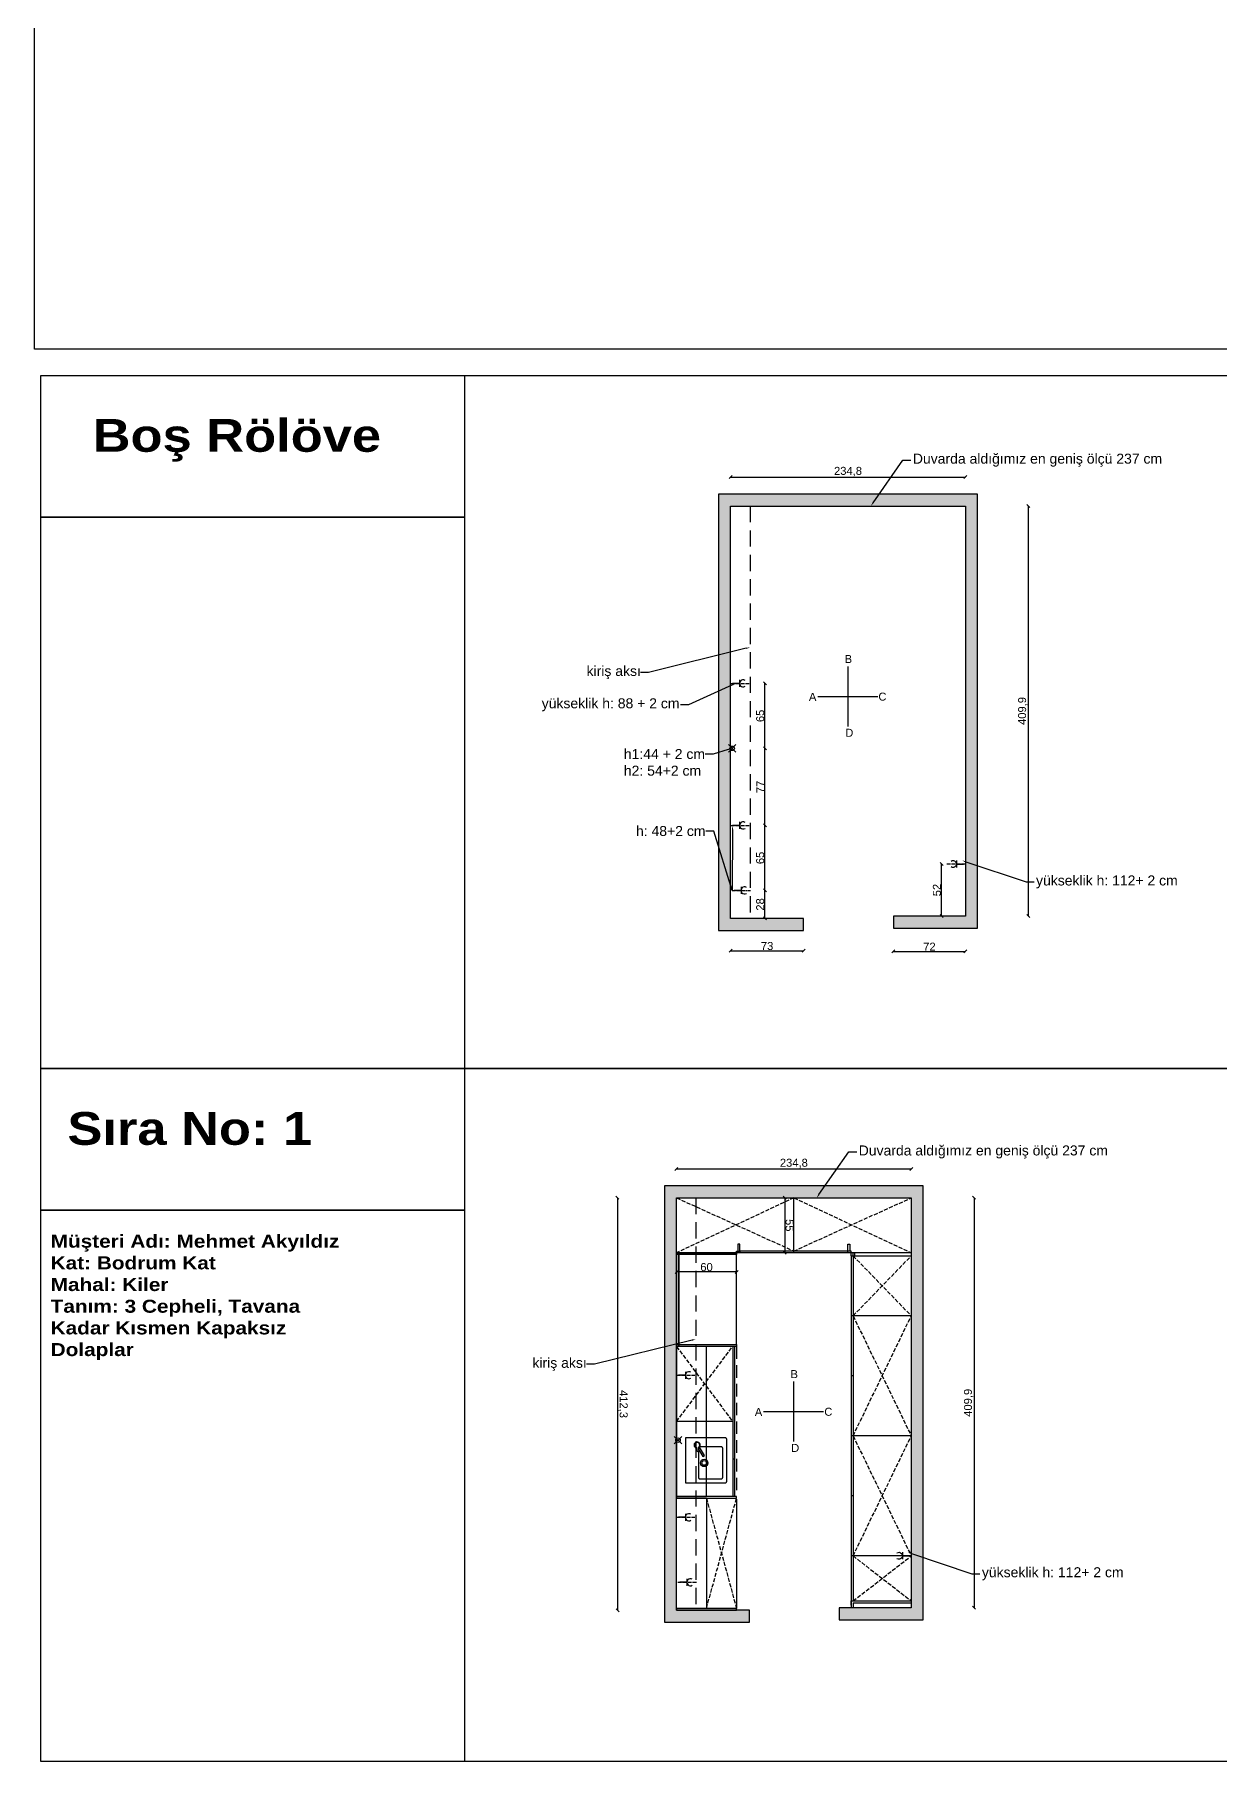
# Model space of a CAD drawing. Header units: millimetres. Extents: x 1064 to 14043, y 831 to 5538.
# Drawn here: x 2297 to 3483, y 831 to 2557 of the extents above; entities that cross this region are included whole.
import ezdxf
from ezdxf import colors
from ezdxf.entities.mleader import LeaderData, LeaderLine
from ezdxf.math import Vec2, Vec3

# ---------------------------------------------------------------- set-up
doc = ezdxf.new("R2010")
doc.units = ezdxf.units.MM
for name, pattern in [('( Hidden )', [0.375, 0.25, -0.125]), ('CENTER', [50.8, 31.75, -6.35, 6.35, -6.35]), ('JIS_02_4.0', [5.5, 4, -1.5])]:
    doc.linetypes.add(name, pattern=pattern)
for name, color, linetype in [('0_Toner_Axis', 8, 'CENTER'), ('5_Toner_Electrical', 133, 'Continuous'), ('furn', 134, 'Continuous'), ('perde', 90, 'Continuous'), ('prizler elektrik', 2, 'Continuous')]:
    doc.layers.add(name, color=color, linetype=linetype)
doc.layers.add('transparan', color=7, linetype='Continuous', transparency=0.75)
doc.layers.add('çerçeve', color=40, linetype='Continuous', lineweight=40)
doc.styles.get("Standard").update_dxf_attribs({"font": 'arial.ttf'})
doc.dimstyles.new('ISO-25', dxfattribs={"dimtxt": 8, "dimasz": 3, "dimexe": 1.25, "dimexo": 0.625, "dimtad": 1, "dimdec": 1, "dimtxsty": 'Standard', "dimblk": 'OBLIQUE', "dimcen": 2.5, "dimse1": 1, "dimse2": 1, "dimadec": 0, "dimazin": 0, "dimtfac": 1, "dimtdec": 1, "dimtmove": 0, "dimatfit": 3, "dimldrblk": 'OBLIQUE', "dimfxl": 1, "dimarcsym": 0})

# ---------------------------------------------------------------- blocks, each defined once
blk = doc.blocks.new('_Oblique')
at = {"color": 0, "linetype": 'ByBlock', "lineweight": -2}
blk.add_line((-0.5, -0.5), (0.5, 0.5), dxfattribs=at)
blk = doc.blocks.new('*D4')
at = {"layer": 'Defpoints', "color": 0, "transparency": 16777216}
for p in [(3227.9, 2114.9), (2993.1, 2086), (3227.9, 2086)]:
    blk.add_point(p, dxfattribs=at)
at = {"layer": 'çerçeve', "color": 0, "lineweight": -2, "transparency": 16777216}
blk.add_line((2993.1, 2114.9), (3227.9, 2114.9), dxfattribs=at)
at = {"layer": 'çerçeve', "color": 0, "lineweight": -2, "transparency": 16777216, "xscale": 3, "yscale": 3, "zscale": 3, "rotation": 180}
blk.add_blockref('_Oblique', (2993.1, 2114.9), dxfattribs=at)
at = {"layer": 'çerçeve', "color": 0, "lineweight": -2, "transparency": 16777216, "xscale": 3, "yscale": 3, "zscale": 3}
blk.add_blockref('_Oblique', (3227.9, 2114.9), dxfattribs=at)
at = {"layer": 'çerçeve', "color": 0, "transparency": 16777216, "insert": (3110.5, 2120.4), "char_height": 8, "attachment_point": 5}
blk.add_mtext('234,8', dxfattribs=at)
blk = doc.blocks.new('*D5')
at = {"layer": 'Defpoints', "color": 0, "transparency": 16777216}
for p in [(3227.9, 2086), (3227.9, 1676.1), (3290.7, 1676.1)]:
    blk.add_point(p, dxfattribs=at)
at = {"layer": 'çerçeve', "color": 0, "lineweight": -2, "transparency": 16777216}
blk.add_line((3290.7, 2086), (3290.7, 1676.1), dxfattribs=at)
at = {"layer": 'çerçeve', "color": 0, "lineweight": -2, "transparency": 16777216, "xscale": 3, "yscale": 3, "zscale": 3}
for p, rotation in [((3290.7, 2086), 90), ((3290.7, 1676.1), 270)]:
    blk.add_blockref('_Oblique', p, dxfattribs=dict(at, rotation=rotation))
at = {"layer": 'çerçeve', "color": 0, "transparency": 16777216, "insert": (3285.3, 1881.1), "char_height": 8, "attachment_point": 5, "rotation": 90}
blk.add_mtext('409,9', dxfattribs=at)
blk = doc.blocks.new('*D6')
at = {"layer": 'Defpoints', "color": 0, "transparency": 16777216}
for p in [(2993.1, 1673.7), (3066.1, 1673.7), (3066.1, 1641.4)]:
    blk.add_point(p, dxfattribs=at)
at = {"layer": 'çerçeve', "color": 0, "lineweight": -2, "transparency": 16777216}
blk.add_line((2993.1, 1641.4), (3066.1, 1641.4), dxfattribs=at)
at = {"layer": 'çerçeve', "color": 0, "lineweight": -2, "transparency": 16777216, "xscale": 3, "yscale": 3, "zscale": 3, "rotation": 180}
blk.add_blockref('_Oblique', (2993.1, 1641.4), dxfattribs=at)
at = {"layer": 'çerçeve', "color": 0, "lineweight": -2, "transparency": 16777216, "xscale": 3, "yscale": 3, "zscale": 3}
blk.add_blockref('_Oblique', (3066.1, 1641.4), dxfattribs=at)
at = {"layer": 'çerçeve', "color": 0, "transparency": 16777216, "insert": (3029.6, 1646.1), "char_height": 8, "attachment_point": 5}
blk.add_mtext('73', dxfattribs=at)
blk = doc.blocks.new('*D7')
at = {"layer": 'Defpoints', "color": 0, "transparency": 16777216}
for p in [(3155.9, 1676.1), (3227.9, 1676.1), (3227.9, 1640.8)]:
    blk.add_point(p, dxfattribs=at)
at = {"layer": 'çerçeve', "color": 0, "lineweight": -2, "transparency": 16777216}
blk.add_line((3155.9, 1640.8), (3227.9, 1640.8), dxfattribs=at)
at = {"layer": 'çerçeve', "color": 0, "lineweight": -2, "transparency": 16777216, "xscale": 3, "yscale": 3, "zscale": 3, "rotation": 180}
blk.add_blockref('_Oblique', (3155.9, 1640.8), dxfattribs=at)
at = {"layer": 'çerçeve', "color": 0, "lineweight": -2, "transparency": 16777216, "xscale": 3, "yscale": 3, "zscale": 3}
blk.add_blockref('_Oblique', (3227.9, 1640.8), dxfattribs=at)
at = {"layer": 'çerçeve', "color": 0, "transparency": 16777216, "insert": (3191.9, 1645.5), "char_height": 8, "attachment_point": 5}
blk.add_mtext('72', dxfattribs=at)
blk = doc.blocks.new('zgvfdvd')
at = {"layer": 'prizler elektrik', "lineweight": 30}
for p, q in [((22208.3, -7204.6), (22213.3, -7209.6)), ((22213.3, -7204.6), (22208.3, -7209.6))]:
    blk.add_line(p, q, dxfattribs=at)
blk.add_circle((22210.8, -7207.1), 1.5, dxfattribs=at)
blk = doc.blocks.new('A$C5399117F')
at = {"layer": '0_Toner_Axis', "ltscale": 0.1}
blk.add_lwpolyline([(3.5, 18.8), (3.5, 0)], dxfattribs=at)
at = {"layer": '5_Toner_Electrical'}
for p, q in [((7, 9.9), (0, 9.9)), ((3.5, 9.9), (3.5, 16.9))]:
    blk.add_line(p, q, dxfattribs=at)
blk.add_arc((3.5, 6.4), 3.53, 326.7114, 213.2886, dxfattribs=at)
blk = doc.blocks.new('*D384')
at = {"layer": 'Defpoints', "color": 0, "transparency": 16777216}
for p in [(3002.2, 1701.7), (3027.4, 1701.7), (3002.2, 1673.7)]:
    blk.add_point(p, dxfattribs=at)
at = {"layer": 'çerçeve', "color": 0, "lineweight": -2, "transparency": 16777216}
blk.add_line((3027.4, 1673.7), (3027.4, 1701.7), dxfattribs=at)
at = {"layer": 'çerçeve', "color": 0, "lineweight": -2, "transparency": 16777216, "xscale": 3, "yscale": 3, "zscale": 3}
for p, rotation in [((3027.4, 1701.7), 90), ((3027.4, 1673.7), 270)]:
    blk.add_blockref('_Oblique', p, dxfattribs=dict(at, rotation=rotation))
at = {"layer": 'çerçeve', "color": 0, "transparency": 16777216, "insert": (3022.7, 1687.7), "char_height": 8, "attachment_point": 5, "rotation": 90}
blk.add_mtext('28', dxfattribs=at)
blk = doc.blocks.new('*D385')
at = {"layer": 'Defpoints', "color": 0, "transparency": 16777216}
for p in [(3011.9, 1766.7), (3027.4, 1766.7), (3002.2, 1701.7)]:
    blk.add_point(p, dxfattribs=at)
at = {"layer": 'çerçeve', "color": 0, "lineweight": -2, "transparency": 16777216}
blk.add_line((3027.4, 1701.7), (3027.4, 1766.7), dxfattribs=at)
at = {"layer": 'çerçeve', "color": 0, "lineweight": -2, "transparency": 16777216, "xscale": 3, "yscale": 3, "zscale": 3}
for p, rotation in [((3027.4, 1766.7), 90), ((3027.4, 1701.7), 270)]:
    blk.add_blockref('_Oblique', p, dxfattribs=dict(at, rotation=rotation))
at = {"layer": 'çerçeve', "color": 0, "transparency": 16777216, "insert": (3022.7, 1734.2), "char_height": 8, "attachment_point": 5, "rotation": 90}
blk.add_mtext('65', dxfattribs=at)
blk = doc.blocks.new('*D386')
at = {"layer": 'Defpoints', "color": 0, "transparency": 16777216}
for p in [(2994.6, 1843.7), (3027.4, 1843.7), (3011.9, 1766.7)]:
    blk.add_point(p, dxfattribs=at)
at = {"layer": 'çerçeve', "color": 0, "lineweight": -2, "transparency": 16777216}
blk.add_line((3027.4, 1766.7), (3027.4, 1843.7), dxfattribs=at)
at = {"layer": 'çerçeve', "color": 0, "lineweight": -2, "transparency": 16777216, "xscale": 3, "yscale": 3, "zscale": 3}
for p, rotation in [((3027.4, 1843.7), 90), ((3027.4, 1766.7), 270)]:
    blk.add_blockref('_Oblique', p, dxfattribs=dict(at, rotation=rotation))
at = {"layer": 'çerçeve', "color": 0, "transparency": 16777216, "insert": (3022.8, 1805.2), "char_height": 8, "attachment_point": 5, "rotation": 90}
blk.add_mtext('77', dxfattribs=at)
blk = doc.blocks.new('*D387')
at = {"layer": 'Defpoints', "color": 0, "transparency": 16777216}
for p in [(3011.9, 1908.7), (3027.4, 1908.7), (2994.6, 1843.7)]:
    blk.add_point(p, dxfattribs=at)
at = {"layer": 'çerçeve', "color": 0, "lineweight": -2, "transparency": 16777216}
blk.add_line((3027.4, 1843.7), (3027.4, 1908.7), dxfattribs=at)
at = {"layer": 'çerçeve', "color": 0, "lineweight": -2, "transparency": 16777216, "xscale": 3, "yscale": 3, "zscale": 3}
for p, rotation in [((3027.4, 1908.7), 90), ((3027.4, 1843.7), 270)]:
    blk.add_blockref('_Oblique', p, dxfattribs=dict(at, rotation=rotation))
at = {"layer": 'çerçeve', "color": 0, "transparency": 16777216, "insert": (3022.7, 1876.2), "char_height": 8, "attachment_point": 5, "rotation": 90}
blk.add_mtext('65', dxfattribs=at)
blk = doc.blocks.new('*D389')
at = {"layer": 'Defpoints', "color": 0, "transparency": 16777216}
for p in [(3204.1, 1728.1), (3227.9, 1728.1), (3227.9, 1676.1)]:
    blk.add_point(p, dxfattribs=at)
at = {"layer": 'çerçeve', "color": 0, "lineweight": -2, "transparency": 16777216}
blk.add_line((3204.1, 1676.1), (3204.1, 1728.1), dxfattribs=at)
at = {"layer": 'çerçeve', "color": 0, "lineweight": -2, "transparency": 16777216, "xscale": 3, "yscale": 3, "zscale": 3}
for p, rotation in [((3204.1, 1728.1), 90), ((3204.1, 1676.1), 270)]:
    blk.add_blockref('_Oblique', p, dxfattribs=dict(at, rotation=rotation))
at = {"layer": 'çerçeve', "color": 0, "transparency": 16777216, "insert": (3199.4, 1702.1), "char_height": 8, "attachment_point": 5, "rotation": 90}
blk.add_mtext('52', dxfattribs=at)
blk = doc.blocks.new('*D668')
at = {"layer": 'Defpoints', "color": 0, "transparency": 16777216}
for p in [(3227.9, 1140.4), (2993.1, 1111.5), (3227.9, 1111.5)]:
    blk.add_point(p, dxfattribs=at)
at = {"layer": 'çerçeve', "color": 0, "lineweight": -2, "transparency": 16777216}
blk.add_line((2993.1, 1140.4), (3227.9, 1140.4), dxfattribs=at)
at = {"layer": 'çerçeve', "color": 0, "lineweight": -2, "transparency": 16777216, "xscale": 3, "yscale": 3, "zscale": 3, "rotation": 180.0000000000001}
blk.add_blockref('_Oblique', (2993.1, 1140.4), dxfattribs=at)
at = {"layer": 'çerçeve', "color": 0, "lineweight": -2, "transparency": 16777216, "xscale": 3, "yscale": 3, "zscale": 3}
blk.add_blockref('_Oblique', (3227.9, 1140.4), dxfattribs=at)
at = {"layer": 'çerçeve', "color": 0, "transparency": 16777216, "insert": (3110.5, 1145.8), "char_height": 8, "attachment_point": 5}
blk.add_mtext('234,8', dxfattribs=at)
blk = doc.blocks.new('*D669')
at = {"layer": 'Defpoints', "color": 0, "transparency": 16777216}
for p in [(3227.9, 1111.5), (3227.9, 701.6), (3290.7, 701.6)]:
    blk.add_point(p, dxfattribs=at)
at = {"layer": 'çerçeve', "color": 0, "lineweight": -2, "transparency": 16777216}
blk.add_line((3290.7, 1111.5), (3290.7, 701.6), dxfattribs=at)
at = {"layer": 'çerçeve', "color": 0, "lineweight": -2, "transparency": 16777216, "xscale": 3, "yscale": 3, "zscale": 3}
for p, rotation in [((3290.7, 1111.5), 90.0000000000001), ((3290.7, 701.6), 270.0000000000001)]:
    blk.add_blockref('_Oblique', p, dxfattribs=dict(at, rotation=rotation))
at = {"layer": 'çerçeve', "color": 0, "transparency": 16777216, "insert": (3285.3, 906.5), "char_height": 8, "attachment_point": 5, "rotation": 90}
blk.add_mtext('409,9', dxfattribs=at)
blk = doc.blocks.new('*D410')
at = {"color": 0, "lineweight": -2, "transparency": 16777216}
blk.add_line((3047.3, 1394.4), (3047.3, 1339.4), dxfattribs=at)
at = {"layer": 'Defpoints', "color": 0, "transparency": 16777216}
for p in [(3040, 1394.4), (3040, 1339.4), (3047.3, 1339.4)]:
    blk.add_point(p, dxfattribs=at)
at = {"color": 0, "lineweight": -2, "transparency": 16777216, "xscale": 3, "yscale": 3, "zscale": 3}
for p, rotation in [((3047.3, 1394.4), 90.00574803777921), ((3047.3, 1339.4), 270.0057480377792)]:
    blk.add_blockref('_Oblique', p, dxfattribs=dict(at, rotation=rotation))
at = {"color": 0, "transparency": 16777216, "insert": (3052, 1366.9), "char_height": 8, "attachment_point": 5, "rotation": 270.0057}
blk.add_mtext('55', dxfattribs=at)
blk = doc.blocks.new('*D411')
at = {"color": 0, "lineweight": -2, "transparency": 16777216}
blk.add_line((2999, 1320.3), (2939, 1320.3), dxfattribs=at)
at = {"layer": 'Defpoints', "color": 0, "transparency": 16777216}
for p in [(2939, 1325.8), (2939, 1320.3), (2999, 1325.8)]:
    blk.add_point(p, dxfattribs=at)
at = {"color": 0, "lineweight": -2, "transparency": 16777216, "xscale": 3, "yscale": 3, "zscale": 3}
for p, rotation in [((2939, 1320.3), 180.0057480377792), ((2999, 1320.3), 0.005748037779191861)]:
    blk.add_blockref('_Oblique', p, dxfattribs=dict(at, rotation=rotation))
at = {"color": 0, "transparency": 16777216, "insert": (2969, 1325.1), "char_height": 8, "attachment_point": 5, "rotation": 0.0057}
blk.add_mtext('60', dxfattribs=at)
blk = doc.blocks.new('HGB')
at = {"linetype": 'ByBlock'}
for p, q in [((6213.4, -946.3), (6217, -947.7)), ((6217.7, -945.9), (6214.1, -944.4)), ((6224.3, -943.4), (6214.4, -943.4)), ((6216.5, -945.4), (6224.3, -945.4)), ((6216.7, -947.6), (6217.5, -945.8)), ((6217, -947.7), (6217.7, -945.9)), ((6224.3, -945.4), (6224.3, -943.4))]:
    blk.add_line(p, q, dxfattribs=at)
blk.add_line((6217.5, -945.4), (6217.5, -945.8))
for radius, start, end in [(3.08, 356.8584, 318.1405), (2.7, 359.3719, 315.6271)]:
    blk.add_arc((6211.4, -944.4), radius, start, end, dxfattribs=at)
blk = doc.blocks.new('*D618')
at = {"color": 0, "lineweight": -2, "transparency": 16777216}
blk.add_line((2879.9, 1394.4), (2880, 982.1), dxfattribs=at)
at = {"layer": 'Defpoints', "color": 0, "transparency": 16777216}
for p in [(2938.9, 1394.4), (2880, 982.1), (2939, 982.1)]:
    blk.add_point(p, dxfattribs=at)
at = {"color": 0, "lineweight": -2, "transparency": 16777216, "xscale": 3, "yscale": 3, "zscale": 3}
for p, rotation in [((2879.9, 1394.4), 90.00574803777921), ((2880, 982.1), 270.0057480377792)]:
    blk.add_blockref('_Oblique', p, dxfattribs=dict(at, rotation=rotation))
at = {"color": 0, "transparency": 16777216, "insert": (2885.4, 1188.2), "char_height": 8, "attachment_point": 5, "rotation": 270.0057}
blk.add_mtext('412,3', dxfattribs=at)
blk = doc.blocks.new('plan')
h = blk.add_hatch()
h.set_pattern_fill('ANSI36', color=256, angle=270)
h.set_pattern_definition([(315, (-4168.3483, -9950.673), (6.1739261, -1.683798), [7.9375, -1.5875, 0, -1.5875])])
h.paths.add_polyline_path([(3239.9, 1123.47), (2981.1, 1123.47), (2981.1, 687.17), (3066.1, 687.17), (3066.1, 699.17), (2993.1, 699.17), (2993.1, 1111.47), (3227.9, 1111.47), (3227.9, 701.57), (3155.9, 701.57), (3155.9, 689.57), (3239.9, 689.57)])
for p, q in [((2993.1, 1111.47), (3009.1, 1111.47)), ((3110.23, 927.81), (3110.23, 867.81)), ((3080.23, 897.81), (3140.23, 897.81))]:
    blk.add_line(p, q)
at = {"linetype": '( Hidden )', "ltscale": 65}
blk.add_line((3012.6, 1111.47), (3012.6, 699.17), dxfattribs=at)
blk.add_lwpolyline([(3227.9, 701.57), (3155.9, 701.57), (3155.9, 689.57), (3239.9, 689.57), (3239.9, 1123.47), (2981.1, 1123.47), (2981.1, 687.17), (3066.1, 687.17), (3066.1, 699.17), (2993.1, 699.17), (2993.1, 1111.47), (3227.9, 1111.47)], close=True)
at = {"rotation": 90}
for p in [(3011.95, 930.64), (3011.95, 788.64), (3013.4, 723.63)]:
    blk.add_blockref('A$C5399117F', p, dxfattribs=at)
at = {"xscale": -1, "rotation": 270}
blk.add_blockref('A$C5399117F', (3209.06, 750.04), dxfattribs=at)
at = {"layer": 'perde', "color": 0, "xscale": 1.5, "yscale": 1.5, "zscale": 1.5, "rotation": 270}
blk.add_blockref('zgvfdvd', (13805.24, 34185.35), dxfattribs=at)
at = {"color": 1, "char_height": 8, "width": 7.0049, "attachment_point": 1}
for s, insert in [('B', (3107.12, 939.22)), ('A', (3071.41, 901.36)), ('C', (3140.89, 901.57)), ('D', (3107.76, 865.43))]:
    blk.add_mtext(s, dxfattribs=dict(at, insert=insert))
at = {"layer": 'çerçeve'}
dim = blk.add_linear_dim(base=(3227.9, 1140.37), p1=(2993.1, 1111.47), p2=(3227.9, 1111.47), dimstyle='ISO-25', override={"dimtmove": 1}, dxfattribs=at)
dim.commit()
dim.dimension.update_dxf_attribs({"geometry": '*D668', "text_midpoint": (3110.5, 1145.8)})
dim = blk.add_linear_dim(base=(3290.72, 701.57), p1=(3227.9, 1111.47), p2=(3227.9, 701.57), angle=90, dimstyle='ISO-25', override={"dimtmove": 1}, dxfattribs=at)
dim.commit()
dim.dimension.update_dxf_attribs({"geometry": '*D669', "text_midpoint": (3285.28, 906.52)})
at = {"color": 6}
ml = blk.add_multileader_mtext('Standard', dxfattribs=at)
ml.set_content('Duvarda aldığımız en geniş ölçü 237 cm', color=6)
ml.set_leader_properties()
ml.build(insert=Vec2(0, 0))
ctx = ml.context
ctx.base_point, ctx.char_height, ctx.plane_origin = Vec3(3173.35, 1157.34), 10, Vec3(3133.32, 1111.47)
notes = []
notes.append((ctx, [(0, (1, 1, 0), (3165.35, 1157.34), (1, 0), 8, [(0, [(3133.32, 1111.47)], 0, [])])]))
ctx.mtext.insert, ctx.mtext.flow_direction = Vec3(3175.35, 1163.81), 5
ml = blk.add_multileader_mtext('Standard', dxfattribs=at)
ml.set_content('kiriş aksı', color=6)
ml.set_leader_properties()
ml.build(insert=Vec2(0, 0))
ctx = ml.context
ctx.base_point, ctx.char_height, ctx.plane_origin = Vec3(2847.06, 945.17), 10, Vec3(3009.1, 970.16)
notes.append((ctx, [(0, (1, 1, 0), (2911.16, 945.17), (-1, 0), 8, [(0, [(3012.6, 970.16)], 0, [])])]))
ctx.mtext.insert, ctx.mtext.flow_direction = Vec3(2849.06, 951.54), 5
ml = blk.add_multileader_mtext('Standard', dxfattribs=at)
ml.set_content('yükseklik h: 112+ 2 cm', color=6)
ml.set_leader_properties()
ml.build(insert=Vec2(0, 0))
ctx = ml.context
ctx.base_point, ctx.char_height, ctx.plane_origin = Vec3(3296.48, 735.64), 10, Vec3(3224.4, 757.07)
notes.append((ctx, [(1, (1, 1, 0), (3288.48, 735.64), (1, 0), 8, [(0, [(3224.4, 757.07)], 0, [])])]))
ctx.mtext.insert, ctx.mtext.flow_direction = Vec3(3298.48, 742.11), 5
for ctx, leaders in notes:
    for number, flags, end, landing, length, lines in leaders:
        leader = LeaderData()
        leader.index, (leader.has_last_leader_line, leader.has_dogleg_vector, leader.attachment_direction) = number, flags
        leader.last_leader_point, leader.dogleg_vector, leader.dogleg_length = Vec3(end), Vec3(landing), length
        for number, points, colour, breaks in lines:
            line = LeaderLine()
            line.index, line.vertices, line.color, line.breaks = number, Vec3.list(points), colors.encode_raw_color(colour), breaks
            leader.lines.append(line)
        ctx.leaders.append(leader)

msp = doc.modelspace()

# ---------------------------------------------------------------- hatches: boundary and pattern name
h = msp.add_hatch()
h.set_pattern_fill('ANSI36', color=256, angle=270)
h.set_pattern_definition([(315, (-4168.3483, -8976.115), (6.1739261, -1.683798), [7.9375, -1.5875, 0, -1.5875])])
h.paths.add_polyline_path([(3239.90362, 2098.02436), (2981.10362, 2098.02436), (2981.10362, 1661.72436), (3066.10362, 1661.72436), (3066.10362, 1673.72436), (2993.10362, 1673.72436), (2993.10362, 2086.02436), (3227.90362, 2086.02436), (3227.90362, 1676.12436), (3155.90362, 1676.12436), (3155.90362, 1664.12436), (3239.90362, 1664.12436)])

# ---------------------------------------------------------------- linework, layer by layer
for p, q in [((2993.10362, 2086.02436), (3009.10362, 2086.02436)), ((3110.23077, 1925.67), (3110.23077, 1865.67)), ((3080.23077, 1895.67), (3140.23077, 1895.67)), ((3056.3551, 1341.17965), (3056.34977, 1394.37965)), ((3002.2544, 1348.17422), (3000.4544, 1348.17404)), ((3000.4544, 1348.17404), (3000.4551, 1341.17404)), ((3002.2551, 1341.17422), (3002.2544, 1348.17422)), ((3110.4544, 1348.18508), (3112.2544, 1348.18526)), ((3110.4551, 1341.18508), (3110.4544, 1348.18508)), ((3112.2544, 1348.18526), (3112.2551, 1341.18526)), ((3173.75528, 1339.39143), (2938.95528, 1339.36787)), ((2998.95546, 1337.57389), (2938.95546, 1337.56787)), ((2998.9551, 1341.17389), (3002.2551, 1341.17422)), ((2998.95528, 1339.37389), (2998.9551, 1341.17389)), ((2998.96449, 1247.57389), (2998.95546, 1337.57389)), ((3112.2551, 1341.18526), (3002.2551, 1341.17422)), ((3002.2551, 1341.17422), (3002.25528, 1339.37422)), ((3056.35528, 1339.37965), (3056.3551, 1341.17965)), ((3113.7551, 1341.18541), (3110.4551, 1341.18508)), ((3110.45528, 1339.38508), (3110.4551, 1341.18508)), ((3113.75528, 1339.38541), (3113.7551, 1341.18541)), ((3113.75558, 1336.38541), (3113.75528, 1339.38541)), ((3113.75558, 1336.38541), (3173.75558, 1336.39143)), ((3113.75558, 1336.38541), (3113.79089, 984.48541)), ((3115.55558, 1336.38559), (3115.55528, 1339.38559)), ((3115.55558, 1336.38559), (3115.5902, 991.37559)), ((3117.35558, 1336.38577), (3117.35528, 1339.38577)), ((3173.7616, 1276.39143), (3113.7616, 1276.38541)), ((2998.96449, 1247.57389), (2938.96449, 1247.56787)), ((2995.16467, 1245.77351), (2995.17972, 1095.77351)), ((2996.96467, 1245.77369), (2996.97972, 1095.77369)), ((3115.56762, 1216.38559), (3113.7616, 1216.38541)), ((2995.16844, 1208.27351), (2995.16844, 1208.27351)), ((2995.1722, 1170.77351), (2938.9722, 1170.76787)), ((3173.77364, 1156.39143), (3113.77364, 1156.38541)), ((3115.57364, 1156.38559), (3113.77364, 1156.38541)), ((2995.17596, 1133.27351), (2996.97596, 1133.27369)), ((2968.9799, 1093.97088), (2968.99095, 983.87088)), ((2998.97997, 1093.27389), (2998.99095, 983.87389)), ((3115.57966, 1096.38559), (3113.77966, 1096.38541)), ((3173.78568, 1036.39143), (3113.78568, 1036.38541)), ((3113.79078, 991.37541), (3173.79078, 991.38143)), ((3113.79119, 987.28541), (3113.79078, 991.37541)), ((3115.59096, 989.57559), (3173.79096, 989.58143)), ((3115.59096, 989.57559), (3115.59147, 984.48559))]:
    msp.add_line(p, q)
at = {"linetype": '( Hidden )', "ltscale": 65}
msp.add_line((3012.60362, 2086.02436), (3012.60362, 1673.72436), dxfattribs=at)
at = {"color": 252, "linetype": 'JIS_02_4.0'}
for p, q in [((2938.94977, 1394.36787), (3056.3551, 1341.17965)), ((3056.34977, 1394.37965), (2938.95528, 1339.36787)), ((3056.34977, 1394.37965), (3173.75528, 1339.39143)), ((3056.3551, 1341.17965), (3173.74976, 1394.39143)), ((3115.55558, 1336.38559), (3173.7616, 1276.39143)), ((3115.5616, 1276.38559), (3173.75558, 1336.39143)), ((3115.5616, 1276.38559), (3173.77364, 1156.39143)), ((3115.57364, 1156.38559), (3173.7616, 1276.39143)), ((2938.96467, 1245.76787), (2995.1722, 1170.77351)), ((2938.9722, 1170.76787), (2995.16467, 1245.77351)), ((3115.57364, 1156.38559), (3173.78568, 1036.39143)), ((3115.58568, 1036.38559), (3173.77364, 1156.39143)), ((2968.9799, 1093.97088), (2998.99095, 983.87389)), ((2968.99095, 983.87088), (2998.9799, 1093.97389)), ((3115.58568, 1036.38559), (3173.7902, 991.38143)), ((3115.5902, 991.37541), (3173.78568, 1036.39143))]:
    msp.add_line(p, q, dxfattribs=at)
at = {"linetype": '( Hidden )', "ltscale": 50}
msp.add_line((2998.96467, 1245.77389), (2998.97972, 1095.77389), dxfattribs=at)
for points in [[(2297.05761, 3842.66326), (4047.05761, 3842.66326), (4047.05761, 2242.66326), (2297.05761, 2242.66326)], [(2303.36581, 2216.57565), (2727.02382, 2216.57565), (2727.02382, 2075.03035), (2303.36581, 2075.03035)], [(2303.36581, 2216.57565), (6611.18755, 2216.57565), (6611.18755, 1523.72753), (2303.36581, 1523.72753)], [(3227.90362, 1676.12436), (3155.90362, 1676.12436), (3155.90362, 1664.12436), (3239.90362, 1664.12436), (3239.90362, 2098.02436), (2981.10362, 2098.02436), (2981.10362, 1661.72436), (3066.10362, 1661.72436), (3066.10362, 1673.72436), (2993.10362, 1673.72436), (2993.10362, 2086.02436), (3227.90362, 2086.02436)], [(2303.36581, 2075.03035), (2727.02382, 2075.03035), (2727.02382, 1523.72753), (2303.36581, 1523.72753)], [(2303.36581, 1523.72753), (6611.18755, 1523.72753), (6611.18755, 830.8794), (2303.36581, 830.8794)], [(2303.36581, 1523.72753), (2727.02382, 1523.72753), (2727.02382, 1382.18222), (2303.36581, 1382.18222)], [(2303.36581, 1382.18222), (2727.02382, 1382.18222), (2727.02382, 830.8794), (2303.36581, 830.8794)], [(2998.95546, 1337.57389), (2938.95546, 1337.56787), (2938.95528, 1339.36787), (2998.95528, 1339.37389)], [(2998.96467, 1245.77389), (2938.96467, 1245.76787), (2938.96449, 1247.56787), (2998.96449, 1247.57389)], [(2998.9799, 1093.97389), (2998.97972, 1095.77389), (2938.97972, 1095.76787), (2938.9799, 1093.96787)]]:
    msp.add_lwpolyline(points, close=True)
for points in [[(2940.95557, 1338.19711), (2941.45557, 1338.19711), (2941.45557, 1246.72299), (2940.95557, 1246.72299), (2940.95557, 1338.19711)], [(2938.97972, 1095.76787), (2968.97972, 1095.77088), (2968.96467, 1245.77088), (2938.96467, 1245.76787), (2938.97972, 1095.76787)], [(2998.99113, 982.07389), (2998.99095, 983.87389), (2938.99095, 983.86787), (2938.99113, 982.06787), (2998.99113, 982.07389)]]:
    msp.add_lwpolyline(points)
at = {"layer": 'transparan'}
for p, q in [((2961.08793, 1144.42246), (2961.08793, 1144.3991)), ((2961.08824, 1140.97519), (2961.09066, 1114.42241)), ((2984.95674, 1144.42456), (2984.95948, 1114.42456)), ((2988.95587, 1153.42493), (2988.95984, 1110.42493))]:
    msp.add_line(p, q, dxfattribs=at)
for points in [[(2988.95587, 1153.42493, 0.4142135624), (2987.95578, 1154.42483), (2948.03917, 1154.42127), (2948.04333, 1109.42127), (2987.95993, 1109.42483, 0.4142135624), (2988.95984, 1110.42493)], [(2984.95674, 1144.42456, 0.4142135624), (2983.95665, 1145.42447), (2962.08783, 1145.42256)], [(2962.09076, 1113.42256), (2983.95957, 1113.42447, 0.4142135624), (2984.95948, 1114.42456)]]:
    msp.add_lwpolyline(points, format="xyb", dxfattribs=at)
for radius in [3.7, 2.3]:
    msp.add_circle((2966.70515, 1129.33), radius, dxfattribs=at)
msp.add_arc((2962.09066, 1114.42256), 1, 180.00522911, 270.00522911, dxfattribs=at)

# ---------------------------------------------------------------- block references
for name, p, rotation in [('A$C5399117F', (3011.94978, 1905.19777), 90), ('A$C5399117F', (3011.94978, 1763.19614), 90), ('A$C5399117F', (3013.40158, 1698.18768), 90), ('plan', (-54.04233, 282.6011), 0.005748037785515644)]:
    msp.add_blockref(name, p, dxfattribs=dict(rotation=rotation))
at = {"xscale": -1, "rotation": 270}
msp.add_blockref('A$C5399117F', (3209.05746, 1724.59614), dxfattribs=at)
at = {"layer": 'furn', "rotation": 301.3481000942652}
msp.add_blockref('HGB', (534.7263, 6943.21528), dxfattribs=at)
at = {"layer": 'perde', "color": 0, "xscale": 1.5, "yscale": 1.5, "zscale": 1.5, "rotation": 269.9999999999999}
msp.add_blockref('zgvfdvd', (13805.24083, 35159.90714), dxfattribs=at)

# ---------------------------------------------------------------- texts
at = {"color": 1, "char_height": 8, "width": 7.0048524, "attachment_point": 1}
for s, insert in [('B', (3107.11837, 1937.08115)), ('A', (3071.40918, 1899.22081)), ('C', (3140.89151, 1899.43592)), ('D', (3107.76371, 1863.29651))]:
    msp.add_mtext(s, dxfattribs=dict(at, insert=insert))
at = {"layer": 'çerçeve', "color": 0, "lineweight": 25, "transparency": 33554687, "char_height": 32.7868852, "attachment_point": 3}
for s, insert in [('{\\fArial Black|b1|i0|c162|p34;Boş Rölöve}', (2643.56398, 2172.98744)), ('{\\fArial Black|b1|i0|c162|p34;Sıra No: 1}', (2574.64365, 1480.13931))]:
    msp.add_mtext(s, dxfattribs=dict(at, insert=insert))
at = {"layer": 'çerçeve', "color": 0, "lineweight": 25, "transparency": 33554687, "insert": (2601.32135, 1357.5139), "char_height": 13, "width": 288.1522418, "attachment_point": 3}
msp.add_mtext('\\pxql;{\\fArial Black|b1|i0|c162|p34;Müşteri Adı: Mehmet Akyıldız\\PKat: Bodrum Kat\\PMahal: Kiler\\PTanım: 3 Cepheli, Tavana Kadar Kısmen Kapaksız Dolaplar \\P }', dxfattribs=at)

# ---------------------------------------------------------------- dimensions: what is measured, and where the dimension line sits
for base, p1, p2, angle, picture, middle in [((2879.95851, 982.06195), (2938.94977, 1394.36787), (2938.99113, 982.06787), 90.00574804, '*D618', (2885.37047, 1188.21249)), ((3047.28436, 1339.37874), (3040.01162, 1394.37801), (3040.01714, 1339.37801), 90.00574804, '*D410', (3051.97482, 1366.87921)), ((2938.95719, 1320.3416), (2998.95665, 1325.78315), (2938.95665, 1325.77713), 0.00574804, '*D411', (2968.95672, 1325.05419))]:
    dim = msp.add_linear_dim(base=base, p1=p1, p2=p2, angle=angle, dimstyle='ISO-25')
    dim.commit()
    dim.dimension.update_dxf_attribs({"geometry": picture, "text_midpoint": middle})
at = {"layer": 'çerçeve'}
for base, p1, p2, picture, middle in [((3227.90362, 2114.92904), (2993.10362, 2086.02436), (3227.90362, 2086.02436), '*D4', (3110.50362, 2120.36168)), ((3227.90362, 1640.82132), (3155.90362, 1676.12436), (3227.90362, 1676.12436), '*D7', (3191.90362, 1645.46269)), ((3066.10362, 1641.41602), (2993.10362, 1673.72436), (3066.10362, 1673.72436), '*D6', (3029.60362, 1646.12834))]:
    dim = msp.add_linear_dim(base=base, p1=p1, p2=p2, dimstyle='ISO-25', override={"dimtmove": 1}, dxfattribs=at)
    dim.commit()
    dim.dimension.update_dxf_attribs({"geometry": picture, "text_midpoint": middle})
for base, p1, p2, picture, middle in [((3290.71587, 1676.12436), (3227.90362, 2086.02436), (3227.90362, 1676.12436), '*D5', (3285.28323, 1881.07436)), ((3027.38356, 1908.72599), (2994.55543, 1843.72436), (3011.94977, 1908.72599), '*D387', (3022.67397, 1876.22518)), ((3027.38356, 1843.72436), (3011.94977, 1766.72436), (2994.55543, 1843.72436), '*D386', (3022.75856, 1805.22436)), ((3027.38356, 1766.72436), (3002.20769, 1701.71753), (3011.94977, 1766.72436), '*D385', (3022.67397, 1734.22095))]:
    dim = msp.add_linear_dim(base=base, p1=p1, p2=p2, angle=90, dimstyle='ISO-25', override={"dimtmove": 1}, dxfattribs=at)
    dim.commit()
    dim.dimension.update_dxf_attribs({"geometry": picture, "text_midpoint": middle})
for base, p1, p2, picture, middle in [((3204.09265, 1728.12436), (3227.90362, 1676.12436), (3227.90362, 1728.12436), '*D389', (3199.38307, 1702.12436)), ((3027.38356, 1701.71753), (3002.20769, 1673.72436), (3002.20769, 1701.71753), '*D384', (3022.67397, 1687.72095))]:
    dim = msp.add_linear_dim(base=base, p1=p1, p2=p2, angle=90, dimstyle='ISO-25', dxfattribs=at)
    dim.commit()
    dim.dimension.update_dxf_attribs({"geometry": picture, "text_midpoint": middle})

# ---------------------------------------------------------------- leaders
at = {"color": 6}
ml = msp.add_multileader_mtext('Standard', dxfattribs=at)
ml.set_content('Duvarda aldığımız en geniş ölçü 237 cm', color=6)
ml.set_leader_properties()
ml.build(insert=Vec2(0, 0))
ctx = ml.context
ctx.base_point, ctx.char_height, ctx.plane_origin = Vec3(3173.34731, 2131.89694), 10, Vec3(3133.31673, 2086.02436)
notes = []
notes.append((ctx, [(0, (1, 1, 0), (3165.34731, 2131.89694), (1, 0), 8, [(0, [(3133.31673, 2086.02436)], 0, [])])]))
ctx.mtext.insert, ctx.mtext.flow_direction = Vec3(3175.34731, 2138.36692), 5
ml = msp.add_multileader_mtext('Standard', dxfattribs=at)
ml.set_content('kiriş aksı', color=6)
ml.set_leader_properties()
ml.build(insert=Vec2(0, 0))
ctx = ml.context
ctx.base_point, ctx.char_height, ctx.plane_origin = Vec3(2847.0579, 1919.72678), 10, Vec3(3009.10362, 1944.71759)
notes.append((ctx, [(0, (1, 1, 0), (2911.15886, 1919.72678), (-1, 0), 8, [(0, [(3012.60362, 1944.71759)], 0, [])])]))
ctx.mtext.insert, ctx.mtext.flow_direction = Vec3(2849.0579, 1926.09445), 5
ml = msp.add_multileader_mtext('Standard', dxfattribs=at)
ml.set_content('yükseklik h: 88 + 2 cm', color=6)
ml.set_leader_properties()
ml.build(insert=Vec2(0, 0))
ctx = ml.context
ctx.base_point, ctx.char_height, ctx.plane_origin = Vec3(2802.18977, 1887.29883), 10, Vec3(2998.5267, 1908.72762)
notes.append((ctx, [(0, (1, 1, 0), (2950.88144, 1887.29883), (-1, 0), 8, [(0, [(2998.5267, 1908.72762)], 0, [])])]))
ctx.mtext.insert, ctx.mtext.flow_direction = Vec3(2804.18977, 1893.76882), 5
ml = msp.add_multileader_mtext('Standard', dxfattribs=at)
ml.set_content('h1:44 + 2 cm\\Ph2: 54+2 cm', color=6)
ml.set_leader_properties()
ml.build(insert=Vec2(0, 0))
ctx = ml.context
ctx.base_point, ctx.char_height, ctx.plane_origin = Vec3(2884.35804, 1838.00413), 10, Vec3(2994.55543, 1843.72436)
notes.append((ctx, [(0, (1, 1, 0), (2975.68955, 1838.00413), (-1, 0), 8, [(0, [(2994.55543, 1843.72436)], 0, [])])]))
ctx.mtext.insert, ctx.mtext.flow_direction = Vec3(2886.35804, 1843.08939), 5
ml = msp.add_multileader_mtext('Standard', dxfattribs=at)
ml.set_content('h: 48+2 cm', color=6)
ml.set_leader_properties()
ml.build(insert=Vec2(0, 0))
ctx = ml.context
ctx.base_point, ctx.char_height, ctx.plane_origin = Vec3(2896.48006, 1761.00576), 10, Vec3(2995.0267, 1766.72599)
notes.append((ctx, [(0, (1, 1, 0), (2976.16082, 1761.00576), (-1, 0), 8, [(1, [(2995.0267, 1766.72599), (2994.55543, 1701.7159)], 0, [])])]))
ctx.mtext.insert, ctx.mtext.flow_direction = Vec3(2898.48006, 1766.09102), 5
ml = msp.add_multileader_mtext('Standard', dxfattribs=at)
ml.set_content('yükseklik h: 112+ 2 cm', color=6)
ml.set_leader_properties()
ml.build(insert=Vec2(0, 0))
ctx = ml.context
ctx.base_point, ctx.char_height, ctx.plane_origin = Vec3(3296.48426, 1710.19558), 10, Vec3(3224.40362, 1731.62436)
notes.append((ctx, [(1, (1, 1, 0), (3288.48426, 1710.19558), (1, 0), 8, [(0, [(3224.40362, 1731.62436)], 0, [])])]))
ctx.mtext.insert, ctx.mtext.flow_direction = Vec3(3298.48426, 1716.66556), 5
for ctx, leaders in notes:
    for number, flags, end, landing, length, lines in leaders:
        leader = LeaderData()
        leader.index, (leader.has_last_leader_line, leader.has_dogleg_vector, leader.attachment_direction) = number, flags
        leader.last_leader_point, leader.dogleg_vector, leader.dogleg_length = Vec3(end), Vec3(landing), length
        for number, points, colour, breaks in lines:
            line = LeaderLine()
            line.index, line.vertices, line.color, line.breaks = number, Vec3.list(points), colors.encode_raw_color(colour), breaks
            leader.lines.append(line)
        ctx.leaders.append(leader)

doc.saveas('drawing.dxf')
